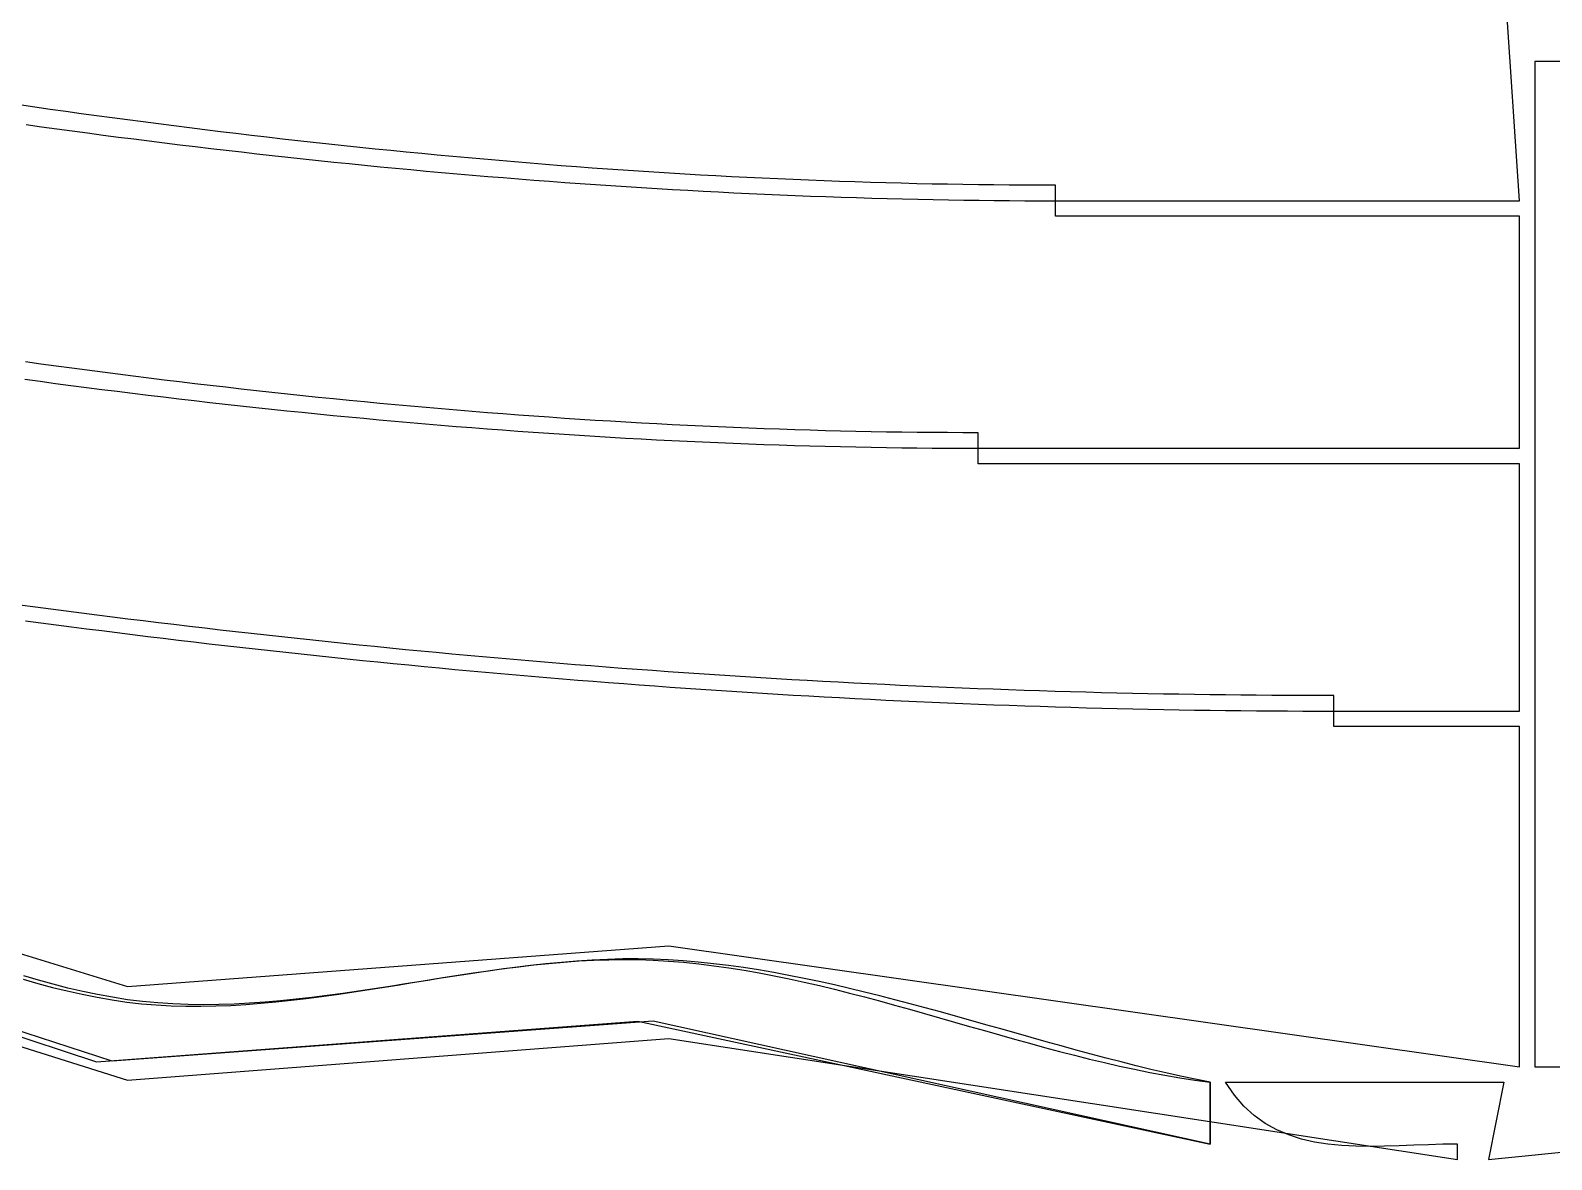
# Model space of a CAD drawing. Header units: metres. Extents: x 37 to 1169, y 29 to 746.
# Drawn here: x 533.7 to 632.1, y 125 to 198 of the extents above; entities that cross this region are included whole.
import ezdxf

# ---------------------------------------------------------------- set-up
doc = ezdxf.new("R2010")
doc.units = ezdxf.units.M

msp = doc.modelspace()

# ---------------------------------------------------------------- linework, layer by layer
for p, q in [((630, 187), (629, 202)), ((631, 196), (631, 131)), ((635, 196), (631, 196)), ((534.0057, 193.0526), (533.0065, 193.1964)), ((535.0051, 192.9105), (534.0057, 193.0526)), ((536.0047, 192.7702), (535.0051, 192.9105)), ((533.4454, 191.9264), (534.4392, 191.7883)), ((537.0044, 192.6315), (536.0047, 192.7702)), ((538.0043, 192.4947), (537.0044, 192.6315)), ((539.0043, 192.3595), (538.0043, 192.4947)), ((540.0045, 192.2262), (539.0043, 192.3595)), ((541.0048, 192.0946), (540.0045, 192.2262)), ((542.0053, 191.9649), (541.0048, 192.0946)), ((543.0058, 191.8369), (542.0053, 191.9649)), ((544.0065, 191.7108), (543.0058, 191.8369)), ((534.4392, 191.7883), (535.4332, 191.652)), ((535.4332, 191.652), (536.4274, 191.5174)), ((536.4274, 191.5174), (537.4217, 191.3846)), ((537.4217, 191.3846), (538.4162, 191.2535)), ((538.4162, 191.2535), (539.4108, 191.1242)), ((539.4108, 191.1242), (540.4055, 190.9966)), ((540.4055, 190.9966), (541.4003, 190.8709)), ((541.4003, 190.8709), (542.3953, 190.7469)), ((545.0073, 191.5865), (544.0065, 191.7108)), ((546.0082, 191.4641), (545.0073, 191.5865)), ((547.0092, 191.3436), (546.0082, 191.4641)), ((548.0103, 191.2249), (547.0092, 191.3436)), ((549.0115, 191.1081), (548.0103, 191.2249)), ((550.0127, 190.9933), (549.0115, 191.1081)), ((551.014, 190.8804), (550.0127, 190.9933)), ((552.0154, 190.7694), (551.014, 190.8804)), ((542.3953, 190.7469), (543.3903, 190.6247)), ((543.3903, 190.6247), (544.3855, 190.5044)), ((544.3855, 190.5044), (545.3807, 190.3858)), ((545.3807, 190.3858), (546.376, 190.2691)), ((546.376, 190.2691), (547.3714, 190.1543)), ((547.3714, 190.1543), (548.3668, 190.0413)), ((548.3668, 190.0413), (549.3623, 189.9302)), ((549.3623, 189.9302), (550.3578, 189.821)), ((553.0168, 190.6604), (552.0154, 190.7694)), ((554.0182, 190.5533), (553.0168, 190.6604)), ((555.0197, 190.4482), (554.0182, 190.5533)), ((556.0212, 190.3451), (555.0197, 190.4482)), ((557.0227, 190.2441), (556.0212, 190.3451)), ((558.0243, 190.145), (557.0227, 190.2441)), ((559.0258, 190.048), (558.0243, 190.145)), ((560.0274, 189.9531), (559.0258, 190.048)), ((561.0289, 189.8602), (560.0274, 189.9531)), ((562.0304, 189.7694), (561.0289, 189.8602)), ((550.3578, 189.821), (551.3533, 189.7136)), ((551.3533, 189.7136), (552.3489, 189.6082)), ((552.3489, 189.6082), (553.3445, 189.5047)), ((553.3445, 189.5047), (554.3401, 189.4031)), ((554.3401, 189.4031), (555.3357, 189.3034)), ((555.3357, 189.3034), (556.3312, 189.2057)), ((556.3312, 189.2057), (557.3268, 189.1099)), ((557.3268, 189.1099), (558.3223, 189.0162)), ((558.3223, 189.0162), (559.3179, 188.9244)), ((559.3179, 188.9244), (560.3133, 188.8345)), ((563.0319, 189.6807), (562.0304, 189.7694)), ((564.0333, 189.5941), (563.0319, 189.6807)), ((565.0347, 189.5096), (564.0333, 189.5941)), ((566.0361, 189.4273), (565.0347, 189.5096)), ((567.0374, 189.3471), (566.0361, 189.4273)), ((568.0386, 189.2691), (567.0374, 189.3471)), ((569.0398, 189.1933), (568.0386, 189.2691)), ((570.0409, 189.1196), (569.0398, 189.1933)), ((571.0419, 189.0482), (570.0409, 189.1196)), ((572.0428, 188.979), (571.0419, 189.0482)), ((573.0436, 188.912), (572.0428, 188.979)), ((574.0443, 188.8473), (573.0436, 188.912)), ((560.3133, 188.8345), (561.3087, 188.7467)), ((561.3087, 188.7467), (562.3041, 188.6609)), ((562.3041, 188.6609), (563.2994, 188.5772)), ((563.2994, 188.5772), (564.2946, 188.4954)), ((564.2946, 188.4954), (565.2897, 188.4157)), ((565.2897, 188.4157), (566.2847, 188.3381)), ((566.2847, 188.3381), (567.2796, 188.2625)), ((567.2796, 188.2625), (568.2745, 188.189)), ((568.2745, 188.189), (569.2692, 188.1176)), ((569.2692, 188.1176), (570.2637, 188.0483)), ((570.2637, 188.0483), (571.2582, 187.9811)), ((571.2582, 187.9811), (572.2524, 187.916)), ((572.2524, 187.916), (573.2466, 187.8531)), ((575.0449, 188.7848), (574.0443, 188.8473)), ((576.0454, 188.7246), (575.0449, 188.7848)), ((577.0457, 188.6667), (576.0454, 188.7246)), ((578.0459, 188.6111), (577.0457, 188.6667)), ((579.0459, 188.5579), (578.0459, 188.6111)), ((580.0458, 188.5069), (579.0459, 188.5579)), ((581.0456, 188.4584), (580.0458, 188.5069)), ((582.0451, 188.4121), (581.0456, 188.4584)), ((583.0445, 188.3683), (582.0451, 188.4121)), ((584.0437, 188.3268), (583.0445, 188.3683)), ((585.0427, 188.2878), (584.0437, 188.3268)), ((586.0416, 188.2511), (585.0427, 188.2878)), ((587.0402, 188.2169), (586.0416, 188.2511)), ((588.0386, 188.1852), (587.0402, 188.2169)), ((589.0367, 188.1559), (588.0386, 188.1852)), ((590.0347, 188.129), (589.0367, 188.1559)), ((591.0324, 188.1047), (590.0347, 188.129)), ((592.0299, 188.0829), (591.0324, 188.1047)), ((593.0271, 188.0635), (592.0299, 188.0829)), ((594.024, 188.0468), (593.0271, 188.0635)), ((595.0207, 188.0325), (594.024, 188.0468)), ((596.0172, 188.0208), (595.0207, 188.0325)), ((597.0133, 188.0117), (596.0172, 188.0208)), ((598.0091, 188.0052), (597.0133, 188.0117)), ((599.0047, 188.0013), (598.0091, 188.0052)), ((600, 188), (599.0047, 188.0013)), ((600, 187), (600, 188)), ((573.2466, 187.8531), (574.2406, 187.7923)), ((574.2406, 187.7923), (575.2344, 187.7337)), ((575.2344, 187.7337), (576.228, 187.6772)), ((576.228, 187.6772), (577.2214, 187.6229)), ((577.2214, 187.6229), (578.2147, 187.5708)), ((578.2147, 187.5708), (579.2077, 187.5209)), ((579.2077, 187.5209), (580.2006, 187.4732)), ((580.2006, 187.4732), (581.1932, 187.4277)), ((581.1932, 187.4277), (582.1856, 187.3844)), ((582.1856, 187.3844), (583.1777, 187.3434)), ((583.1777, 187.3434), (584.1696, 187.3047)), ((584.1696, 187.3047), (585.1613, 187.2682)), ((585.1613, 187.2682), (586.1527, 187.234)), ((586.1527, 187.234), (587.1438, 187.202)), ((587.1438, 187.202), (588.1346, 187.1724)), ((588.1346, 187.1724), (589.1252, 187.1451)), ((589.1252, 187.1451), (590.1155, 187.1201)), ((590.1155, 187.1201), (591.1054, 187.0974)), ((591.1054, 187.0974), (592.0951, 187.0771)), ((592.0951, 187.0771), (593.0844, 187.0591)), ((593.0844, 187.0591), (594.0734, 187.0435)), ((594.0734, 187.0435), (595.062, 187.0302)), ((595.062, 187.0302), (596.0503, 187.0193)), ((596.0503, 187.0193), (597.0383, 187.0109)), ((597.0383, 187.0109), (598.0259, 187.0048)), ((598.0259, 187.0048), (599.0131, 187.0012)), ((599.0131, 187.0012), (600, 187)), ((600, 186), (600, 187)), ((600, 187), (630, 187)), ((630, 186), (600, 186)), ((630, 171), (630, 186)), ((534.3982, 176.4433), (533.4026, 176.5809)), ((535.394, 176.3075), (534.3982, 176.4433)), ((536.3898, 176.1735), (535.394, 176.3075)), ((537.3858, 176.0414), (536.3898, 176.1735)), ((533.3521, 175.462), (534.3486, 175.3272)), ((534.3486, 175.3272), (535.3451, 175.1943)), ((535.3451, 175.1943), (536.3417, 175.0631)), ((538.3818, 175.9111), (537.3858, 176.0414)), ((539.378, 175.7826), (538.3818, 175.9111)), ((540.3742, 175.656), (539.378, 175.7826)), ((541.3704, 175.5313), (540.3742, 175.656)), ((542.3667, 175.4085), (541.3704, 175.5313)), ((543.3631, 175.2876), (542.3667, 175.4085)), ((544.3595, 175.1686), (543.3631, 175.2876)), ((545.3559, 175.0516), (544.3595, 175.1686)), ((536.3417, 175.0631), (537.3384, 174.9338)), ((537.3384, 174.9338), (538.3352, 174.8063)), ((538.3352, 174.8063), (539.3321, 174.6806)), ((539.3321, 174.6806), (540.329, 174.5569)), ((540.329, 174.5569), (541.3259, 174.435)), ((541.3259, 174.435), (542.323, 174.315)), ((542.323, 174.315), (543.32, 174.1969)), ((543.32, 174.1969), (544.3171, 174.0807)), ((546.3523, 174.9366), (545.3559, 175.0516)), ((547.3487, 174.8235), (546.3523, 174.9366)), ((548.3451, 174.7124), (547.3487, 174.8235)), ((549.3415, 174.6033), (548.3451, 174.7124)), ((550.3379, 174.4962), (549.3415, 174.6033)), ((551.3343, 174.3912), (550.3379, 174.4962)), ((552.3306, 174.2882), (551.3343, 174.3912)), ((553.3269, 174.1873), (552.3306, 174.2882)), ((554.323, 174.0884), (553.3269, 174.1873)), ((544.3171, 174.0807), (545.3142, 173.9664)), ((545.3142, 173.9664), (546.3113, 173.8541)), ((546.3113, 173.8541), (547.3084, 173.7438)), ((547.3084, 173.7438), (548.3055, 173.6354)), ((548.3055, 173.6354), (549.3025, 173.529)), ((549.3025, 173.529), (550.2996, 173.4246)), ((550.2996, 173.4246), (551.2966, 173.3222)), ((551.2966, 173.3222), (552.2936, 173.2218)), ((552.2936, 173.2218), (553.2905, 173.1235)), ((553.2905, 173.1235), (554.2874, 173.0272)), ((555.3192, 173.9916), (554.323, 174.0884)), ((556.3152, 173.8969), (555.3192, 173.9916)), ((557.3112, 173.8044), (556.3152, 173.8969)), ((558.307, 173.714), (557.3112, 173.8044)), ((559.3028, 173.6257), (558.307, 173.714)), ((560.2984, 173.5396), (559.3028, 173.6257)), ((561.294, 173.4557), (560.2984, 173.5396)), ((562.2893, 173.3739), (561.294, 173.4557)), ((563.2846, 173.2944), (562.2893, 173.3739)), ((564.2796, 173.2171), (563.2846, 173.2944)), ((565.2746, 173.142), (564.2796, 173.2171)), ((566.2693, 173.0691), (565.2746, 173.142)), ((554.2874, 173.0272), (555.2841, 172.9329)), ((555.2841, 172.9329), (556.2809, 172.8407)), ((556.2809, 172.8407), (557.2775, 172.7507)), ((557.2775, 172.7507), (558.274, 172.6627)), ((558.274, 172.6627), (559.2705, 172.5768)), ((559.2705, 172.5768), (560.2668, 172.493)), ((560.2668, 172.493), (561.263, 172.4114)), ((561.263, 172.4114), (562.259, 172.332)), ((562.259, 172.332), (563.255, 172.2547)), ((563.255, 172.2547), (564.2508, 172.1795)), ((564.2508, 172.1795), (565.2464, 172.1066)), ((567.2639, 172.9986), (566.2693, 173.0691)), ((568.2582, 172.9303), (567.2639, 172.9986)), ((569.2524, 172.8643), (568.2582, 172.9303)), ((570.2464, 172.8006), (569.2524, 172.8643)), ((571.2401, 172.7392), (570.2464, 172.8006)), ((572.2336, 172.6801), (571.2401, 172.7392)), ((573.2269, 172.6234), (572.2336, 172.6801)), ((574.2199, 172.5691), (573.2269, 172.6234)), ((575.2127, 172.5172), (574.2199, 172.5691)), ((576.2052, 172.4676), (575.2127, 172.5172)), ((577.1974, 172.4205), (576.2052, 172.4676)), ((578.1894, 172.3757), (577.1974, 172.4205)), ((579.181, 172.3334), (578.1894, 172.3757)), ((580.1724, 172.2936), (579.181, 172.3334)), ((581.1634, 172.2562), (580.1724, 172.2936)), ((582.1541, 172.2213), (581.1634, 172.2562)), ((583.1445, 172.1889), (582.1541, 172.2213)), ((584.1346, 172.159), (583.1445, 172.1889)), ((585.1243, 172.1317), (584.1346, 172.159)), ((565.2464, 172.1066), (566.2418, 172.0359)), ((566.2418, 172.0359), (567.2371, 171.9673)), ((567.2371, 171.9673), (568.2322, 171.901)), ((568.2322, 171.901), (569.2272, 171.837)), ((569.2272, 171.837), (570.2219, 171.7752)), ((570.2219, 171.7752), (571.2164, 171.7156)), ((571.2164, 171.7156), (572.2107, 171.6584)), ((572.2107, 171.6584), (573.2048, 171.6034)), ((573.2048, 171.6034), (574.1986, 171.5507)), ((574.1986, 171.5507), (575.1922, 171.5004)), ((575.1922, 171.5004), (576.1855, 171.4524)), ((576.1855, 171.4524), (577.1786, 171.4067)), ((577.1786, 171.4067), (578.1714, 171.3634)), ((578.1714, 171.3634), (579.164, 171.3224)), ((579.164, 171.3224), (580.1562, 171.2839)), ((580.1562, 171.2839), (581.1482, 171.2477)), ((581.1482, 171.2477), (582.1399, 171.2139)), ((582.1399, 171.2139), (583.1312, 171.1826)), ((583.1312, 171.1826), (584.1222, 171.1537)), ((584.1222, 171.1537), (585.1129, 171.1272)), ((586.1136, 172.1068), (585.1243, 172.1317)), ((587.1026, 172.0846), (586.1136, 172.1068)), ((588.0912, 172.0648), (587.1026, 172.0846)), ((589.0794, 172.0477), (588.0912, 172.0648)), ((590.0672, 172.0332), (589.0794, 172.0477)), ((591.0546, 172.0213), (590.0672, 172.0332)), ((592.0416, 172.012), (591.0546, 172.0213)), ((593.0281, 172.0053), (592.0416, 172.012)), ((594.0143, 172.0013), (593.0281, 172.0053)), ((595, 172), (594.0143, 172.0013)), ((595, 171), (595, 172)), ((585.1129, 171.1272), (586.1033, 171.1032)), ((586.1033, 171.1032), (587.0933, 171.0817)), ((587.0933, 171.0817), (588.083, 171.0626)), ((588.083, 171.0626), (589.0723, 171.0461)), ((589.0723, 171.0461), (590.0612, 171.032)), ((590.0612, 171.032), (591.0497, 171.0205)), ((591.0497, 171.0205), (592.0379, 171.0115)), ((592.0379, 171.0115), (593.0257, 171.0051)), ((593.0257, 171.0051), (594.013, 171.0012)), ((594.013, 171.0012), (595, 171)), ((595, 170), (595, 171)), ((595, 171), (630, 171)), ((630, 170), (595, 170)), ((630, 154), (630, 170)), ((534.043, 160.7216), (533.0482, 160.8541)), ((535.0381, 160.5904), (534.043, 160.7216)), ((536.0333, 160.4607), (535.0381, 160.5904)), ((537.0287, 160.3323), (536.0333, 160.4607)), ((538.0243, 160.2054), (537.0287, 160.3323)), ((533.3998, 159.8436), (534.3892, 159.7125)), ((534.3892, 159.7125), (535.3788, 159.5827)), ((535.3788, 159.5827), (536.3686, 159.4544)), ((536.3686, 159.4544), (537.3585, 159.3274)), ((539.02, 160.08), (538.0243, 160.2054)), ((540.0159, 159.9559), (539.02, 160.08)), ((541.0119, 159.8333), (540.0159, 159.9559)), ((542.0081, 159.7122), (541.0119, 159.8333)), ((543.0045, 159.5925), (542.0081, 159.7122)), ((544.001, 159.4742), (543.0045, 159.5925)), ((544.9976, 159.3574), (544.001, 159.4742)), ((545.9944, 159.242), (544.9976, 159.3574)), ((537.3585, 159.3274), (538.3486, 159.2017)), ((538.3486, 159.2017), (539.3389, 159.0774)), ((539.3389, 159.0774), (540.3293, 158.9545)), ((540.3293, 158.9545), (541.3198, 158.833)), ((541.3198, 158.833), (542.3105, 158.7129)), ((542.3105, 158.7129), (543.3014, 158.5941)), ((543.3014, 158.5941), (544.2924, 158.4768)), ((544.2924, 158.4768), (545.2836, 158.3608)), ((546.9914, 159.1281), (545.9944, 159.242)), ((547.9884, 159.0157), (546.9914, 159.1281)), ((548.9857, 158.9047), (547.9884, 159.0157)), ((549.983, 158.7952), (548.9857, 158.9047)), ((550.9805, 158.6872), (549.983, 158.7952)), ((551.9782, 158.5806), (550.9805, 158.6872)), ((552.9759, 158.4755), (551.9782, 158.5806)), ((553.9738, 158.372), (552.9759, 158.4755)), ((554.9719, 158.2699), (553.9738, 158.372)), ((545.2836, 158.3608), (546.2749, 158.2463)), ((546.2749, 158.2463), (547.2663, 158.1332)), ((547.2663, 158.1332), (548.258, 158.0215)), ((548.258, 158.0215), (549.2497, 157.9112)), ((549.2497, 157.9112), (550.2416, 157.8023)), ((550.2416, 157.8023), (551.2337, 157.6948)), ((551.2337, 157.6948), (552.2259, 157.5888)), ((552.2259, 157.5888), (553.2182, 157.4842)), ((553.2182, 157.4842), (554.2107, 157.3811)), ((554.2107, 157.3811), (555.2033, 157.2794)), ((555.97, 158.1692), (554.9719, 158.2699)), ((556.9683, 158.0701), (555.97, 158.1692)), ((557.9667, 157.9725), (556.9683, 158.0701)), ((558.9652, 157.8764), (557.9667, 157.9725)), ((559.9638, 157.7818), (558.9652, 157.8764)), ((560.9625, 157.6887), (559.9638, 157.7818)), ((561.9614, 157.5971), (560.9625, 157.6887)), ((562.9603, 157.5071), (561.9614, 157.5971)), ((563.9594, 157.4185), (562.9603, 157.5071)), ((564.9585, 157.3315), (563.9594, 157.4185)), ((555.2033, 157.2794), (556.1961, 157.1792)), ((556.1961, 157.1792), (557.189, 157.0804)), ((557.189, 157.0804), (558.1821, 156.9831)), ((558.1821, 156.9831), (559.1753, 156.8873)), ((559.1753, 156.8873), (560.1687, 156.7929)), ((560.1687, 156.7929), (561.1621, 156.7)), ((561.1621, 156.7), (562.1558, 156.6086)), ((562.1558, 156.6086), (563.1495, 156.5186)), ((563.1495, 156.5186), (564.1434, 156.4302)), ((564.1434, 156.4302), (565.1375, 156.3433)), ((565.9578, 157.246), (564.9585, 157.3315)), ((566.9571, 157.1621), (565.9578, 157.246)), ((567.9566, 157.0797), (566.9571, 157.1621)), ((568.9561, 156.9988), (567.9566, 157.0797)), ((569.9558, 156.9195), (568.9561, 156.9988)), ((570.9555, 156.8417), (569.9558, 156.9195)), ((571.9553, 156.7655), (570.9555, 156.8417)), ((572.9552, 156.6908), (571.9553, 156.7655)), ((573.9552, 156.6177), (572.9552, 156.6908)), ((574.9553, 156.5461), (573.9552, 156.6177)), ((575.9554, 156.4761), (574.9553, 156.5461)), ((576.9556, 156.4077), (575.9554, 156.4761)), ((577.9559, 156.3409), (576.9556, 156.4077)), ((565.1375, 156.3433), (566.1316, 156.2578)), ((566.1316, 156.2578), (567.126, 156.1739)), ((567.126, 156.1739), (568.1204, 156.0914)), ((568.1204, 156.0914), (569.115, 156.0105)), ((569.115, 156.0105), (570.1097, 155.9311)), ((570.1097, 155.9311), (571.1046, 155.8532)), ((571.1046, 155.8532), (572.0995, 155.7769)), ((572.0995, 155.7769), (573.0946, 155.7021)), ((573.0946, 155.7021), (574.0899, 155.6288)), ((574.0899, 155.6288), (575.0853, 155.5571)), ((575.0853, 155.5571), (576.0808, 155.4869)), ((576.0808, 155.4869), (577.0764, 155.4183)), ((577.0764, 155.4183), (578.0722, 155.3512)), ((578.9562, 156.2756), (577.9559, 156.3409)), ((579.9567, 156.2119), (578.9562, 156.2756)), ((580.9572, 156.1498), (579.9567, 156.2119)), ((581.9577, 156.0893), (580.9572, 156.1498)), ((582.9583, 156.0304), (581.9577, 156.0893)), ((583.959, 155.973), (582.9583, 156.0304)), ((584.9597, 155.9173), (583.959, 155.973)), ((585.9605, 155.8632), (584.9597, 155.9173)), ((586.9613, 155.8107), (585.9605, 155.8632)), ((587.9622, 155.7598), (586.9613, 155.8107)), ((588.9631, 155.7105), (587.9622, 155.7598)), ((589.9641, 155.6628), (588.9631, 155.7105)), ((590.9651, 155.6168), (589.9641, 155.6628)), ((591.9662, 155.5723), (590.9651, 155.6168)), ((592.9673, 155.5295), (591.9662, 155.5723)), ((593.9684, 155.4884), (592.9673, 155.5295)), ((594.9696, 155.4488), (593.9684, 155.4884)), ((595.9708, 155.411), (594.9696, 155.4488)), ((578.0722, 155.3512), (579.0681, 155.2857)), ((579.0681, 155.2857), (580.0641, 155.2217)), ((580.0641, 155.2217), (581.0602, 155.1594)), ((581.0602, 155.1594), (582.0565, 155.0986)), ((582.0565, 155.0986), (583.0529, 155.0394)), ((583.0529, 155.0394), (584.0494, 154.9817)), ((584.0494, 154.9817), (585.046, 154.9257)), ((585.046, 154.9257), (586.0428, 154.8713)), ((586.0428, 154.8713), (587.0397, 154.8184)), ((587.0397, 154.8184), (588.0367, 154.7672)), ((588.0367, 154.7672), (589.0338, 154.7175)), ((589.0338, 154.7175), (590.0311, 154.6695)), ((590.0311, 154.6695), (591.0284, 154.6231)), ((591.0284, 154.6231), (592.0259, 154.5784)), ((592.0259, 154.5784), (593.0235, 154.5352)), ((593.0235, 154.5352), (594.0212, 154.4937)), ((594.0212, 154.4937), (595.0191, 154.4538)), ((595.0191, 154.4538), (596.017, 154.4156)), ((596.972, 155.3747), (595.9708, 155.411)), ((597.9732, 155.3401), (596.972, 155.3747)), ((598.9745, 155.3072), (597.9732, 155.3401)), ((599.9758, 155.2759), (598.9745, 155.3072)), ((600.9771, 155.2463), (599.9758, 155.2759)), ((601.9784, 155.2183), (600.9771, 155.2463)), ((602.9798, 155.192), (601.9784, 155.2183)), ((603.9811, 155.1674), (602.9798, 155.192)), ((604.9825, 155.1444), (603.9811, 155.1674)), ((605.9838, 155.1231), (604.9825, 155.1444)), ((606.9852, 155.1035), (605.9838, 155.1231)), ((607.9866, 155.0856), (606.9852, 155.1035)), ((608.988, 155.0694), (607.9866, 155.0856)), ((609.9893, 155.0549), (608.988, 155.0694)), ((610.9907, 155.042), (609.9893, 155.0549)), ((611.9921, 155.0309), (610.9907, 155.042)), ((612.9934, 155.0214), (611.9921, 155.0309)), ((613.9948, 155.0137), (612.9934, 155.0214)), ((614.9961, 155.0077), (613.9948, 155.0137)), ((615.9974, 155.0034), (614.9961, 155.0077)), ((616.9987, 155.0008), (615.9974, 155.0034)), ((618, 155), (616.9987, 155.0008)), ((618, 154), (618, 155)), ((596.017, 154.4156), (597.0151, 154.379)), ((597.0151, 154.379), (598.0133, 154.3441)), ((598.0133, 154.3441), (599.0116, 154.3108)), ((599.0116, 154.3108), (600.01, 154.2792)), ((600.01, 154.2792), (601.0085, 154.2493)), ((601.0085, 154.2493), (602.0072, 154.221)), ((602.0072, 154.221), (603.0059, 154.1944)), ((603.0059, 154.1944), (604.0048, 154.1695)), ((604.0048, 154.1695), (605.0037, 154.1463)), ((605.0037, 154.1463), (606.0028, 154.1248)), ((606.0028, 154.1248), (607.002, 154.1049)), ((607.002, 154.1049), (608.0013, 154.0868)), ((608.0013, 154.0868), (609.0007, 154.0704)), ((609.0007, 154.0704), (610.0002, 154.0556)), ((610.0002, 154.0556), (610.9998, 154.0426)), ((610.9998, 154.0426), (611.9995, 154.0313)), ((611.9995, 154.0313), (612.9993, 154.0218)), ((612.9993, 154.0218), (613.9992, 154.0139)), ((613.9992, 154.0139), (614.9993, 154.0078)), ((614.9993, 154.0078), (615.9994, 154.0034)), ((615.9994, 154.0034), (616.9996, 154.0008)), ((616.9996, 154.0008), (618, 154)), ((618, 153), (618, 154)), ((618, 154), (630, 154)), ((630, 153), (618, 153)), ((630, 131), (630, 153)), ((506, 146.6744), (540, 136.1883)), ((503, 142.7901), (538, 131.3295)), ((539, 131.365), (504, 142.7901)), ((504, 141.4823), (540, 130.1327)), ((540, 136.1883), (575, 138.8225)), ((575, 138.8225), (630, 131)), ((568.0535, 137.7542), (567.0524, 137.6565)), ((567.2476, 137.6849), (568.2199, 137.771)), ((569.0521, 137.8364), (568.0535, 137.7542)), ((568.2199, 137.771), (569.1899, 137.8411)), ((570.0481, 137.9015), (569.0521, 137.8364)), ((569.1899, 137.8411), (570.1575, 137.8935)), ((571.0411, 137.9477), (570.0481, 137.9015)), ((570.1575, 137.8935), (571.1225, 137.9267)), ((572.0309, 137.9735), (571.0411, 137.9477)), ((571.1225, 137.9267), (572.0847, 137.9391)), ((573.0173, 137.977), (572.0309, 137.9735)), ((572.0847, 137.9391), (573.0439, 137.929)), ((574, 137.9567), (573.0173, 137.977)), ((573.0439, 137.929), (574, 137.895)), ((574.9689, 137.9137), (574, 137.9567)), ((574, 137.895), (574.9808, 137.8359)), ((575.9394, 137.8502), (574.9689, 137.9137)), ((574.9808, 137.8359), (575.9606, 137.7554)), ((576.9114, 137.7673), (575.9394, 137.8502)), ((575.9606, 137.7554), (576.9393, 137.6545)), ((577.8848, 137.6657), (576.9114, 137.7673)), ((534.2415, 136.5938), (533.295, 136.8728)), ((559.4151, 136.6078), (560.3976, 136.7654)), ((561.0083, 136.8405), (559.997, 136.6818)), ((560.3976, 136.7654), (561.3796, 136.9195)), ((562.0189, 136.9954), (561.0083, 136.8405)), ((561.3796, 136.9195), (562.3607, 137.0688)), ((563.0285, 137.1451), (562.0189, 136.9954)), ((562.3607, 137.0688), (563.3409, 137.2114)), ((564.0369, 137.2877), (563.0285, 137.1451)), ((563.3409, 137.2114), (564.3199, 137.346)), ((565.0439, 137.4216), (564.0369, 137.2877)), ((564.3199, 137.346), (565.2975, 137.4708)), ((566.0491, 137.5451), (565.0439, 137.4216)), ((565.2975, 137.4708), (566.2734, 137.5843)), ((567.0524, 137.6565), (566.0491, 137.5451)), ((566.2734, 137.5843), (567.2476, 137.6849)), ((576.9393, 137.6545), (577.9171, 137.5344)), ((578.8594, 137.5465), (577.8848, 137.6657)), ((577.9171, 137.5344), (578.8939, 137.396)), ((579.8351, 137.4106), (578.8594, 137.5465)), ((578.8939, 137.396), (579.8698, 137.2406)), ((580.8117, 137.2589), (579.8351, 137.4106)), ((579.8698, 137.2406), (580.8448, 137.0693)), ((581.7893, 137.0923), (580.8117, 137.2589)), ((580.8448, 137.0693), (581.8191, 136.8831)), ((582.7676, 136.9118), (581.7893, 137.0923)), ((581.8191, 136.8831), (582.7927, 136.6831)), ((583.7466, 136.7183), (582.7676, 136.9118)), ((533.2529, 136.6588), (534.2015, 136.3884)), ((534.2015, 136.3884), (535.1534, 136.1355)), ((535.1912, 136.3323), (534.2415, 136.5938)), ((535.1534, 136.1355), (536.1089, 135.9014)), ((536.1446, 136.0898), (535.1912, 136.3323)), ((536.1089, 135.9014), (537.0683, 135.6875)), ((537.1019, 135.8679), (536.1446, 136.0898)), ((538.0633, 135.6679), (537.1019, 135.8679)), ((553.9279, 135.7479), (552.9185, 135.611)), ((553.5186, 135.6802), (554.5005, 135.8247)), ((554.9383, 135.893), (553.9279, 135.7479)), ((554.5005, 135.8247), (555.483, 135.9754)), ((555.9495, 136.0446), (554.9383, 135.893)), ((555.483, 135.9754), (556.4659, 136.1306)), ((556.9613, 136.201), (555.9495, 136.0446)), ((556.4659, 136.1306), (557.449, 136.2888)), ((557.9732, 136.3604), (556.9613, 136.201)), ((557.449, 136.2888), (558.4321, 136.4484)), ((558.9852, 136.5213), (557.9732, 136.3604)), ((558.4321, 136.4484), (559.4151, 136.6078)), ((559.997, 136.6818), (558.9852, 136.5213)), ((582.7927, 136.6831), (583.7657, 136.4705)), ((584.7261, 136.5128), (583.7466, 136.7183)), ((583.7657, 136.4705), (584.738, 136.2464)), ((585.7061, 136.2962), (584.7261, 136.5128)), ((584.738, 136.2464), (585.7099, 136.0119)), ((586.6863, 136.0693), (585.7061, 136.2962)), ((585.7099, 136.0119), (586.6812, 135.768)), ((586.6812, 135.768), (587.6521, 135.516)), ((587.6667, 135.8333), (586.6863, 136.0693)), ((588.6472, 135.5889), (587.6667, 135.8333)), ((537.0683, 135.6875), (538.0319, 135.4953)), ((538.0319, 135.4953), (539, 135.3263)), ((539.0293, 135.4915), (538.0633, 135.6679)), ((539, 135.3263), (539.9486, 135.1885)), ((540, 135.3402), (539.0293, 135.4915)), ((539.9486, 135.1885), (540.9009, 135.0807)), ((540.9738, 135.2176), (540, 135.3402)), ((540.9009, 135.0807), (541.8566, 135.0012)), ((541.9519, 135.1251), (540.9738, 135.2176)), ((541.8566, 135.0012), (542.8155, 134.9484)), ((542.9339, 135.0611), (541.9519, 135.1251)), ((542.8155, 134.9484), (543.7774, 134.9209)), ((543.9197, 135.0237), (542.9339, 135.0611)), ((543.7774, 134.9209), (544.7422, 134.9169)), ((544.9089, 135.0114), (543.9197, 135.0237)), ((544.7422, 134.9169), (545.7095, 134.9349)), ((545.9014, 135.0224), (544.9089, 135.0114)), ((545.7095, 134.9349), (546.6793, 134.9732)), ((546.8969, 135.055), (545.9014, 135.0224)), ((546.6793, 134.9732), (547.6513, 135.0305)), ((547.8951, 135.1076), (546.8969, 135.055)), ((547.6513, 135.0305), (548.6253, 135.1049)), ((548.8958, 135.1785), (547.8951, 135.1076)), ((548.6253, 135.1049), (549.6011, 135.195)), ((549.8987, 135.2659), (548.8958, 135.1785)), ((549.6011, 135.195), (550.5786, 135.2992)), ((550.9036, 135.3683), (549.8987, 135.2659)), ((550.5786, 135.2992), (551.5574, 135.4158)), ((551.9103, 135.4839), (550.9036, 135.3683)), ((551.5574, 135.4158), (552.5375, 135.5433)), ((552.9185, 135.611), (551.9103, 135.4839)), ((552.5375, 135.5433), (553.5186, 135.6802)), ((587.6521, 135.516), (588.6227, 135.2568)), ((588.6227, 135.2568), (589.5929, 134.9917)), ((589.6276, 135.3371), (588.6472, 135.5889)), ((589.5929, 134.9917), (590.5629, 134.7216)), ((590.6079, 135.0789), (589.6276, 135.3371)), ((591.5879, 134.8152), (590.6079, 135.0789)), ((592.5675, 134.5469), (591.5879, 134.8152)), ((538, 131.3295), (573, 133.9568)), ((574, 133.9606), (539, 131.365)), ((573, 133.9568), (610, 126)), ((610, 126), (574, 133.9606)), ((590.5629, 134.7216), (591.5327, 134.4478)), ((591.5327, 134.4478), (592.5024, 134.1713)), ((592.5024, 134.1713), (593.472, 133.8933)), ((593.5465, 134.2749), (592.5675, 134.5469)), ((593.472, 133.8933), (594.4416, 133.6148)), ((594.525, 134.0003), (593.5465, 134.2749)), ((595.5027, 133.7239), (594.525, 134.0003)), ((540, 130.1327), (575, 132.8264)), ((575, 132.8264), (626, 125)), ((594.4416, 133.6148), (595.4112, 133.3369)), ((595.4112, 133.3369), (596.381, 133.0608)), ((596.4795, 133.4466), (595.5027, 133.7239)), ((596.381, 133.0608), (597.3508, 132.7876)), ((597.4554, 133.1694), (596.4795, 133.4466)), ((598.4302, 132.8933), (597.4554, 133.1694)), ((599.4038, 132.6191), (598.4302, 132.8933)), ((597.3508, 132.7876), (598.3209, 132.5183)), ((598.3209, 132.5183), (599.2913, 132.2542)), ((599.2913, 132.2542), (600.262, 131.9962)), ((600.376, 132.3478), (599.4038, 132.6191)), ((600.262, 131.9962), (601.2331, 131.7454)), ((601.3468, 132.0804), (600.376, 132.3478)), ((602.316, 131.8177), (601.3468, 132.0804)), ((603.2836, 131.5607), (602.316, 131.8177)), ((601.2331, 131.7454), (602.2047, 131.5031)), ((602.2047, 131.5031), (603.1767, 131.2703)), ((603.1767, 131.2703), (604.1493, 131.0482)), ((604.2494, 131.3104), (603.2836, 131.5607)), ((604.1493, 131.0482), (605.1225, 130.8377)), ((605.2133, 131.0676), (604.2494, 131.3104)), ((605.1225, 130.8377), (606.0964, 130.6401)), ((606.1751, 130.8333), (605.2133, 131.0676)), ((607.1348, 130.6085), (606.1751, 130.8333)), ((631, 131), (635, 131)), ((606.0964, 130.6401), (607.0711, 130.4564)), ((607.0711, 130.4564), (608.0465, 130.2877)), ((608.0923, 130.394), (607.1348, 130.6085)), ((608.0465, 130.2877), (609.0228, 130.1352)), ((609.0474, 130.1909), (608.0923, 130.394)), ((609.0228, 130.1352), (610, 130)), ((610, 130), (609.0474, 130.1909)), ((610, 130), (610, 126)), ((610, 126), (610, 130)), ((611.5715, 129.1706), (611, 130)), ((611, 130), (629, 130)), ((629, 130), (628, 125)), ((612.1923, 128.4568), (611.5715, 129.1706)), ((612.8588, 127.85), (612.1923, 128.4568)), ((613.5677, 127.3422), (612.8588, 127.85)), ((614.3154, 126.925), (613.5677, 127.3422)), ((615.0985, 126.5902), (614.3154, 126.925)), ((615.9136, 126.3297), (615.0985, 126.5902)), ((616.7571, 126.135), (615.9136, 126.3297)), ((617.6258, 125.998), (616.7571, 126.135)), ((618.5159, 125.9105), (617.6258, 125.998)), ((619.4243, 125.8641), (618.5159, 125.9105)), ((623.1698, 125.9255), (622.2235, 125.8896)), ((624.1169, 125.9614), (623.1698, 125.9255)), ((625.0615, 125.9889), (624.1169, 125.9614)), ((626, 126), (625.0615, 125.9889)), ((626, 125), (626, 126)), ((628, 125), (638, 126)), ((620.3473, 125.8507), (619.4243, 125.8641)), ((621.2815, 125.8619), (620.3473, 125.8507)), ((622.2235, 125.8896), (621.2815, 125.8619))]:
    msp.add_line(p, q)

doc.saveas('drawing.dxf')
